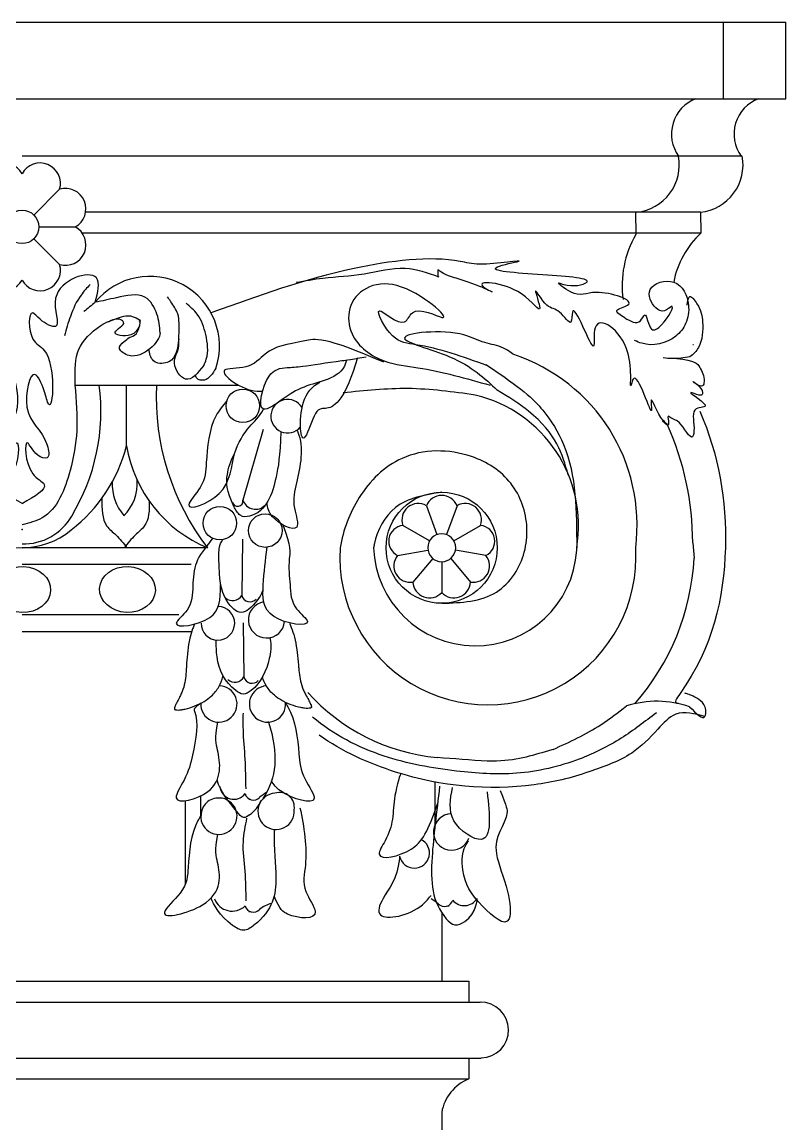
# Model space of a CAD drawing. Header units: millimetres. Extents: x 6183 to 10918, y 11927 to 15054.
# Drawn here: x 6836.5 to 7155.1, y 14588.4 to 15048 of the extents above; entities that cross this region are included whole.
import ezdxf

# ---------------------------------------------------------------- set-up
doc = ezdxf.new("R2010")
doc.units = ezdxf.units.MM

# ---------------------------------------------------------------- blocks, each defined once
blk = doc.blocks.new('1')
at = {"color": 3, "ltscale": 2}
for p, q in [((8379.09, 15048.01), (9016.18, 15048.01)), ((8379.09, 15016.04), (9016.18, 15016.04))]:
    blk.add_line(p, q, dxfattribs=at)
at = {"color": 3}
for p, q in [((8990.07, 15016.04), (8990.07, 15048.01)), ((9016.18, 15016.04), (9016.18, 15048.01)), ((8826.78, 14992.05), (8697.63, 14992.05)), ((8843.46, 14992.05), (8826.78, 14992.05)), ((8997.94, 14992.05), (8843.46, 14992.05)), ((8980.55, 14968.72), (8724.16, 14968.72)), ((8953.38, 14968.72), (8953.59, 14959.38)), ((8980.55, 14968.72), (8980.75, 14959.97)), ((8980.75, 14959.97), (8722.72, 14959.97)), ((8870.95, 14944.61), (8871.06, 14941.63)), ((8511.34, 14647.92), (8883.93, 14647.92)), ((8883.93, 14647.92), (8883.93, 14639.18)), ((8506.55, 14639.18), (8888.71, 14639.18)), ((8506.2, 14615.89), (8889.06, 14615.89)), ((8883.93, 14615.89), (8883.93, 14607.15)), ((8511.34, 14607.15), (8883.93, 14607.15)), ((8872.64, 14593.18), (8872.64, 12310.36))]:
    blk.add_line(p, q, dxfattribs=at)
at = {"color": 253}
for p, q in [((8702.58, 14967.52), (8713.29, 14978.26)), ((8704.63, 14962.57), (8719.8, 14962.57)), ((8702.58, 14957.61), (8713.29, 14946.88)), ((8777.18, 14926.96), (8776.45, 14926.67)), ((8777.18, 14926.96), (8777.18, 14926.96)), ((8977.63, 14913.3), (8977.31, 14913.3)), ((8719.7, 14896.56), (8787.96, 14896.56)), ((8741.16, 14871.26), (8741.16, 14896.56)), ((8798.18, 14878.07), (8789.77, 14848.59)), ((8866.24, 14846.26), (8870.63, 14834.2)), ((8866.24, 14846.26), (8870.63, 14834.2)), ((8879.02, 14846.26), (8874.63, 14834.2)), ((8867.58, 14831.63), (8856.46, 14838.05)), ((8867.58, 14831.63), (8856.46, 14838.05)), ((8877.68, 14831.63), (8888.8, 14838.05)), ((8774.15, 14828.72), (8697.63, 14828.72)), ((8789.57, 14832.3), (8789.24, 14808.86)), ((8928.92, 14827.78), (8928.93, 14828.72)), ((8977.3, 14830.73), (8977.89, 14824.34)), ((8854.25, 14825.47), (8866.89, 14827.7)), ((8854.25, 14825.47), (8866.89, 14827.7)), ((8868.88, 14824.25), (8860.64, 14814.41)), ((8868.88, 14824.25), (8860.64, 14814.41)), ((8876.38, 14824.25), (8884.62, 14814.41)), ((8891.01, 14825.47), (8878.38, 14827.7)), ((8768.1, 14821.72), (8697.63, 14821.72)), ((8872.63, 14822.89), (8872.63, 14810.05)), ((8762.95, 14800.72), (8697.63, 14800.72)), ((8789.88, 14797.44), (8790.15, 14774.86)), ((8768.35, 14793.72), (8697.63, 14793.72)), ((8869.83, 14731.01), (8869.83, 14712.76)), ((8765.72, 14723.21), (8765.72, 14688.65)), ((8772.02, 14725.19), (8772.02, 14716.75)), ((8772.02, 14725.19), (8772.02, 14716.75)), ((8792.65, 14723.72), (8792.2, 14723.72)), ((8792.65, 14676.91), (8792.2, 14676.91)), ((8872.63, 14676.49), (8872.63, 14647.92)), ((8875.25, 14679.31), (8875.71, 14679.31))]:
    blk.add_line(p, q, dxfattribs=at)
for centre, radius in [((8697.63, 14962.57), 7), ((8789.71, 14887.93), 7), ((8872.63, 14828.72), 23.17), ((8780.1, 14838.97), 7), ((8799.05, 14835.9), 7)]:
    blk.add_circle(centre, radius, dxfattribs=at)
at = {"color": 3}
for centre, radius, start, end in [((8984.19, 15001.28), 15.76, 110.6159, 215.8536), ((9010.3, 15001.28), 15.76, 110.6159, 215.8536), ((8951.96, 14988.37), 19.75, 275.8656, 10.7499), ((8978.53, 14988.37), 19.75, 275.8656, 10.7499), ((8990.23, 14938.12), 42.36, 149.875, 188.0038), ((9005.76, 14932.67), 37.03, 132.504, 169.3345), ((8888.87, 14627.54), 11.64, 270.9295, 90.7933), ((8890.68, 14590.14), 18.3, 111.6543, 170.4462)]:
    blk.add_arc(centre, radius, start, end, dxfattribs=at)
at = {"color": 253}
for centre, radius, start, end in [((8690.13, 14980.7), 8.52, 28.2863, 196.6548), ((8705.13, 14980.7), 8.52, 343.3452, 151.7137), ((8715.73, 14970.08), 8.54, 298.4217, 106.6372), ((8715.73, 14955.06), 8.54, 253.3628, 61.5783), ((8690.13, 14944.44), 8.52, 163.3452, 331.7137), ((8705.13, 14944.44), 8.52, 208.2863, 16.6548), ((8750.83, 14912.8), 29.13, 341.4369, 141.0526), ((8879.2, 14838.14), 74.91, 352.7715, 71.7533), ((8645.52, 14885.79), 85, 328.9607, 7.2785), ((8857.27, 14891.76), 103.7, 177.3511, 217.4421), ((8873.62, 14837.91), 56.06, 350.5632, 76.5619), ((8808.38, 14883.59), 7, 30.8891, 319.1098), ((8858.53, 14831.02), 118.76, 359.8627, 24.4758), ((8678.79, 14887.06), 64.34, 307.7137, 345.7829), ((8796.81, 14880.76), 56.46, 189.6959, 247.2023), ((8755.86, 14855.39), 20.63, 177.7626, 220.0415), ((8726.68, 14855.6), 19.01, 314.7855, 3.9437), ((8787.53, 14848.29), 2.26, 193.3523, 7.6966), ((8795.01, 14850.27), 5.51, 197.7665, 317.0101), ((8862.81, 14840.42), 6.77, 59.564, 200.4811), ((8872.63, 14843.66), 6.9, 22.0762, 157.9238), ((8872.63, 14843.66), 6.9, 22.0762, 157.9238), ((8882.45, 14840.42), 6.77, 339.5189, 120.436), ((8698.35, 14853.31), 22.99, 268.2051, 330.4073), ((8857.16, 14831.44), 6.64, 96.0108, 244.0343), ((8888.11, 14831.44), 6.64, 295.9657, 83.9892), ((8697.63, 14860.73), 32.01, 230.1387, 309.8613), ((8872.63, 14828.72), 5.83, 90, 270), ((8872.63, 14828.72), 5.83, 270, 90), ((8891.88, 14824.91), 61.75, 176.4628, 3.5372), ((8886.6, 14830.22), 42.39, 182.0293, 356.7066), ((8859.47, 14821.11), 6.8, 140.1586, 279.8865), ((8885.79, 14821.11), 6.8, 260.1135, 39.8414), ((8877.87, 14829.77), 100.17, 318.692, 356.8925), ((8867.54, 14814.71), 6.9, 182.454, 317.5685), ((8877.73, 14814.71), 6.9, 222.4315, 357.546), ((8785.45, 14811.01), 4.36, 227.8917, 330.4823), ((8792.67, 14809.71), 3.53, 193.9148, 317.1027), ((8799.59, 14798.67), 7.58, 98.5015, 354.5325), ((8779.31, 14797.2), 7, 179.5329, 89.157), ((8786.35, 14777.01), 4.36, 227.8917, 330.4823), ((8793.57, 14775.71), 3.53, 193.9148, 317.1027), ((8779.71, 14763.55), 7.58, 177.7492, 88.4072), ((8800, 14763.55), 7.58, 93.655, 4.7994), ((8878.63, 14824.05), 83.22, 221.9957, 264.5475), ((8962.31, 14722.92), 41.76, 70.8778, 107.628), ((8785.96, 14729.63), 5.83, 184.6452, 323.727), ((8779.71, 14716.75), 7.58, 177.7492, 88.4072), ((8779.57, 14717.02), 7.31, 87.2229, 179.3309), ((8794.09, 14727.02), 3.53, 193.9148, 317.1027), ((8785.87, 14727.71), 12.28, 302.3057, 339.5691), ((8803.56, 14718.78), 7.58, 93.655, 4.7994), ((8819.22, 14695.6), 36.75, 122.2196, 127.8307), ((8805.01, 14720.46), 6.19, 350.2533, 108.2011), ((8876.78, 14710.15), 7.58, 91.5928, 340.7467), ((8861.24, 14701.38), 6.29, 192.1335, 64.7314), ((8785.23, 14684.96), 7.8, 200.3623, 314.2227), ((8848.68, 14651.19), 36.75, 52.1693, 57.7804), ((8873.81, 14682.62), 3.53, 222.8973, 346.0852), ((8882.06, 14685.56), 6.13, 218.1794, 329.6879), ((8794.09, 14680.22), 3.53, 193.9148, 317.1027), ((8804.39, 14668.89), 11.79, 103.2794, 130.8033)]:
    blk.add_arc(centre, radius, start, end, dxfattribs=at)
for centre in [(8697.92, 14811.3), (8741.6, 14811.3)]:
    blk.add_ellipse(centre, major_axis=(11.62, -0.46), ratio=0.824512, dxfattribs=at)
for points in [[(8948.96, 14924.62), (8945.65, 14927.66), (8950.14, 14929.93), (8937.16, 14935.24), (8926.27, 14935.48), (8921.51, 14939.21), (8923.55, 14938.53), (8933.02, 14939.37), (8914.71, 14942.61), (8895.83, 14945.86), (8904.69, 14948.22), (8888.52, 14947.03), (8880.39, 14948.14), (8836.12, 14945.19), (8777.18, 14926.96)], [(8667.09, 14931.11), (8666.64, 14941.26), (8683.62, 14932.88), (8683.62, 14921.08), (8690.11, 14924.03), (8693.18, 14926.66), (8693.06, 14915.77), (8688.34, 14911.05), (8686.57, 14888.64), (8688.41, 14894.18), (8692.28, 14901.03), (8695.56, 14887.33), (8687.16, 14871.53), (8687.16, 14866.22), (8691.09, 14867.36), (8695.26, 14872.43), (8693.18, 14859.62), (8688.41, 14855.15), (8697.78, 14847.25)], [(8728.17, 14931.11), (8728.62, 14941.26), (8711.64, 14932.88), (8711.64, 14921.08), (8705.15, 14924.03), (8702.08, 14926.66), (8702.2, 14915.77), (8706.92, 14911.05), (8708.69, 14888.64), (8706.86, 14894.18), (8702.98, 14901.03), (8699.7, 14887.33), (8708.1, 14871.53), (8708.1, 14866.22), (8704.17, 14867.36), (8700, 14872.43), (8702.08, 14859.62), (8706.86, 14855.15), (8697.78, 14847.25)], [(8871.54, 14941.66), (8857.37, 14945.19), (8840.25, 14942.84), (8823.13, 14941.07), (8811.91, 14939.3)], [(8726.01, 14938.56), (8722.23, 14934.12), (8717.78, 14925.23), (8715.34, 14917.12)], [(8891.49, 14904.72), (8861.76, 14913.41), (8852.15, 14917.06), (8846.66, 14927.58), (8857.18, 14923.01), (8860.39, 14926.66), (8872.74, 14924.83), (8853.98, 14938.09), (8834.31, 14928.49), (8835.23, 14917.98), (8848.95, 14906.55), (8862.67, 14903.81), (8892.87, 14896.5)], [(8948.96, 14924.62), (8955.46, 14923.44), (8957.23, 14925.8), (8960.18, 14919.9), (8964.31, 14921.67), (8968.44, 14929.34), (8965.49, 14927.57), (8961.95, 14928.75), (8959.59, 14936.42), (8969.38, 14939.52), (8975.53, 14929.93), (8974.35, 14922.26), (8970.21, 14916.95), (8956.05, 14914), (8953.09, 14915.18)], [(8755.24, 14918.35), (8753.9, 14926.12), (8748.9, 14933.23), (8737.01, 14933.01), (8728.17, 14931.11)], [(8728.17, 14931.11), (8723.45, 14927.23)], [(8763, 14915.77), (8763.13, 14922.34), (8762.57, 14926.23), (8759.68, 14931.34), (8758.35, 14933.34)], [(8773.47, 14904.8), (8774.47, 14907.35), (8774.24, 14917.68), (8770.69, 14926.12), (8766.02, 14930.68)], [(8732.9, 14922.85), (8737.45, 14924.46), (8745.23, 14924.57), (8746.79, 14923.01), (8746.47, 14922.85)], [(8746.57, 14921.12), (8742.93, 14917.54), (8736.45, 14918.68), (8739.98, 14922.85), (8738.79, 14923.79), (8733.49, 14922.85)], [(8902.66, 14909.28), (8898.35, 14912.04), (8890.58, 14914.32), (8881.89, 14917.52), (8857.18, 14916.15), (8875.94, 14908.38), (8895.8, 14894.44)], [(8976.15, 14908.32), (8968.78, 14907.61), (8965.04, 14907.95)], [(8778.45, 14903.52), (8776.25, 14900.46), (8773.69, 14898.69), (8770.47, 14899.46), (8769.8, 14900.91)], [(8719.7, 14896.56), (8720.45, 14877.51), (8717.69, 14860.97), (8705.96, 14841.14), (8697.63, 14838.31)], [(8886.65, 14892.44), (8858.56, 14895.12), (8831.57, 14893.3)], [(8730.97, 14849.14), (8733.04, 14837.76), (8736.76, 14834.05), (8741.38, 14828.72)], [(8975.99, 14762.37), (8982.42, 14758.35), (8982.73, 14761.16), (8980.55, 14764.9), (8977.43, 14766.77), (8975.25, 14767.7), (8974, 14768.02)], [(8791.05, 14728.22), (8790.67, 14740.58), (8789.92, 14752.93), (8789.92, 14759.67)], [(8919.07, 14744.59), (8939.05, 14754.92), (8949.66, 14762.72)], [(8982.42, 14758.35), (8970.25, 14759.29), (8962.77, 14753.05), (8951.85, 14743.08), (8934.03, 14735.29)], [(8891.63, 14739.65), (8870.73, 14741.2)], [(8891.63, 14739.65), (8870.73, 14741.2)], [(8891.56, 14726.87), (8889.15, 14707.07), (8877.74, 14714.87), (8877.14, 14728.67)], [(8791.05, 14681.42), (8790.67, 14693.77), (8789.92, 14706.13), (8791.44, 14715.96)]]:
    blk.add_spline(points, degree=3, dxfattribs=at)
for points, knots in [([(8966.63, 14880.22), (8965.49, 14881.28), (8962.98, 14883.6), (8959.19, 14893.82), (8961.61, 14877.76), (8953.72, 14905.26), (8950.52, 14891.72), (8954.47, 14915.09), (8934.22, 14928.54), (8938.02, 14902.92), (8926.37, 14935.95), (8927.2, 14919.69), (8921.69, 14928.68), (8916.17, 14928.22), (8909.67, 14940.68), (8915.98, 14923.32), (8905.18, 14939.44), (8883.97, 14940.55), (8898.34, 14932.93), (8885.7, 14939.73), (8874.58, 14942.16), (8870.95, 14944.61)], [0, 0, 0, 0, 9.482031, 20.793879, 27.670586, 53.356107, 57.040454, 80.155531, 109.091747, 122.276293, 150.901808, 158.052213, 168.806369, 179.223759, 192.177562, 204.686055, 221.279436, 249.067774, 254.967551, 280.905062, 286.849511, 286.849511, 286.849511, 286.849511]), ([(8974.94, 14929.93), (8975.19, 14931.61), (8975.73, 14935.16), (8980.61, 14928.81), (8981.83, 14922.42), (8981.32, 14913.4), (8977.58, 14909.4), (8976.15, 14908.32)], [0, 0, 0, 0, 6.395927, 13.549099, 27.303918, 45.757056, 54.727962, 54.727962, 54.727962, 54.727962]), ([(8719.79, 14896.54), (8719.72, 14903.49), (8719.41, 14911.28), (8726.99, 14919.55), (8732.9, 14922.85), (8732.9, 14922.85)], [111.595869, 111.595869, 111.595869, 111.595869, 132.881646, 152.335973, 157.39443, 157.39443, 157.39443, 157.39443]), ([(8755.24, 14918.35), (8755.19, 14914.83), (8746.19, 14905.13), (8736.79, 14912.02), (8739.75, 14914.28), (8742.57, 14916.87), (8745.89, 14916.91), (8747.51, 14924.1), (8746.47, 14922.85)], [2.965028, 2.965028, 2.965028, 2.965028, 24.486228, 30.964272, 38.114678, 42.406584, 48.306361, 56.645355, 56.645355, 56.645355, 56.645355]), ([(8763, 14915.77), (8762.46, 14911.84), (8761.61, 14905.66), (8752.26, 14905.18), (8750.89, 14909.16), (8750.6, 14911.11), (8750.59, 14911.14)], [0, 0, 0, 0, 17.662205, 27.782394, 36.828333, 36.970424, 36.970424, 36.970424, 36.970424]), ([(8848.49, 14906.09), (8823.79, 14917.06), (8809.61, 14913.41), (8801.21, 14912.89), (8792.83, 14902.81), (8775.01, 14904.57), (8790.72, 14893.51), (8797.26, 14894.01), (8797.98, 14894.16)], [13.805273, 13.805273, 13.805273, 13.805273, 30.044422, 65.206113, 82.813557, 98.203349, 125.923538, 129.587747, 129.587747, 129.587747, 129.587747]), ([(8832.94, 14907.01), (8831.37, 14899.4), (8818.07, 14897.92), (8807.98, 14892.13), (8794.26, 14881.58), (8799.55, 14903.04), (8806.87, 14903.81), (8815.1, 14904.27), (8825.16, 14906.09), (8832.94, 14907.01), (8841.17, 14908.38)], [22.768598, 22.768598, 22.768598, 22.768598, 57.36609, 75.976597, 92.661349, 118.06501, 137.761438, 150.484386, 170.01711, 172.78841, 172.78841, 172.78841, 172.78841]), ([(8837.51, 14907.92), (8832.48, 14891.01), (8826.08, 14885.53), (8820.13, 14887.81), (8813.86, 14866.34), (8812.46, 14889.67), (8818.72, 14896.12), (8821.85, 14897.78)], [43.127486, 43.127486, 43.127486, 43.127486, 73.256286, 88.125347, 102.403362, 129.71766, 148.252374, 148.252374, 148.252374, 148.252374]), ([(8970.61, 14907.64), (8978.26, 14906.98), (8980.32, 14904.2), (8982.41, 14899.88), (8981.56, 14894.75), (8973.66, 14900.63), (8982.37, 14895.15), (8980.97, 14891.72), (8971.99, 14895.72), (8987.05, 14886.63), (8976.12, 14888.05), (8978.29, 14880.09), (8977.2, 14871.78), (8972.18, 14882.13), (8968.73, 14882.17), (8966.06, 14884.85), (8968.62, 14877.03), (8964.04, 14882.59), (8965.61, 14880.72), (8965.49, 14880.97)], [11.156005, 11.156005, 11.156005, 11.156005, 21.615666, 32.173647, 35.371607, 43.077952, 53.830952, 56.09244, 59.128502, 69.881507, 78.039049, 89.344944, 95.49599, 109.253685, 118.304003, 122.595906, 131.696741, 134.558014, 135.988651, 135.988651, 135.988651, 135.988651]), ([(8891.04, 14905.18), (8906.13, 14895.12), (8914.82, 14887.35), (8928.79, 14864.91), (8928.87, 14843.79), (8928.93, 14828.72)], [683.237419, 683.237419, 683.237419, 683.237419, 717.204332, 746.952743, 821.197512, 821.197512, 821.197512, 821.197512]), ([(8925.35, 14859.14), (8922.99, 14867.69), (8919.91, 14878.89), (8900.58, 14891.63), (8895.8, 14894.44)], [0, 0, 0, 0, 53.60586, 70.221352, 70.221352, 70.221352, 70.221352]), ([(8783.1, 14889.98), (8781.33, 14888.1), (8775.72, 14880.89), (8774.53, 14866.82), (8774.05, 14855.24), (8762.1, 14842.39), (8784.77, 14850.17), (8784.77, 14867.73), (8791.54, 14878.88), (8796.53, 14883.2), (8798.35, 14886.52)], [16.775127, 16.775127, 16.775127, 16.775127, 30.044422, 64.381742, 82.58359, 96.19056, 121.637131, 149.432262, 170.740356, 186.531142, 186.531142, 186.531142, 186.531142]), ([(8980.21, 14885.63), (8988.21, 14867.78), (8994.86, 14827.78), (8985.07, 14784.67), (8969.03, 14763.86), (8971.35, 14763.86)], [408.601411, 408.601411, 408.601411, 408.601411, 507.445657, 612.082545, 623.317512, 623.317512, 623.317512, 623.317512]), ([(8805.51, 14877.06), (8805.18, 14866.74), (8803.52, 14856.02), (8799.23, 14842.34), (8788.4, 14841.33), (8782.7, 14852.13), (8782.69, 14857.92), (8784.36, 14864.71), (8786.52, 14868.62)], [10.693731, 10.693731, 10.693731, 10.693731, 32.471738, 66.474565, 72.651522, 78.451754, 106.579788, 126.825003, 126.825003, 126.825003, 126.825003]), ([(8812.27, 14877.77), (8812.4, 14877.5), (8815.37, 14870.97), (8812.85, 14858.56), (8809.93, 14846.96), (8815.06, 14833.6), (8801.54, 14839.92), (8799.92, 14845.51), (8799.83, 14847.59)], [15.738093, 15.738093, 15.738093, 15.738093, 17.30941, 53.606818, 71.808666, 85.415636, 104.210592, 114.827225, 114.827225, 114.827225, 114.827225]), ([(8872.63, 14805.55), (8880.84, 14805.85), (8892.74, 14806.3), (8905.8, 14819.72), (8910.18, 14836.99), (8903.2, 14857.09), (8882.96, 14870), (8855.98, 14869.98), (8837.01, 14850.97), (8831.57, 14836.14), (8830.26, 14828.72)], [0, 0, 0, 0, 40.023495, 58.047779, 92.353028, 126.207057, 160.148479, 209.890679, 251.387142, 289.66933, 289.66933, 289.66933, 289.66933]), ([(8872.63, 14851.89), (8865.58, 14850.72), (8852.38, 14848.55), (8845.52, 14835.69), (8844.31, 14829.19), (8844.23, 14828.72)], [0, 0, 0, 0, 34.826027, 65.185099, 67.580746, 67.580746, 67.580746, 67.580746]), ([(8750.71, 14848.18), (8750.74, 14844.32), (8750.57, 14838.68), (8744.26, 14833.77), (8741.73, 14830.56), (8740.29, 14828.72)], [1.512084, 1.512084, 1.512084, 1.512084, 19.814424, 28.826564, 40.917476, 40.917476, 40.917476, 40.917476]), ([(8806.41, 14838.22), (8809.92, 14829.36), (8808.4, 14822.65), (8809.59, 14813.27), (8809.71, 14804.13), (8821.92, 14795.02), (8797.75, 14798.05), (8798, 14814.08), (8799.19, 14823.49), (8799.84, 14828.94)], [24.180834, 24.180834, 24.180834, 24.180834, 36.354365, 54.284409, 71.958691, 84.054606, 108.310632, 132.712397, 160.041496, 160.041496, 160.041496, 160.041496]), ([(8777, 14832.69), (8773.66, 14827.78), (8769.8, 14824.12), (8768.65, 14812.75), (8768.76, 14803.62), (8756.78, 14794.2), (8779.52, 14797.63), (8780.41, 14806.7), (8780.34, 14813.45)], [14.26079, 14.26079, 14.26079, 14.26079, 36.354365, 54.284409, 71.958691, 84.054606, 108.310632, 129.322494, 129.322494, 129.322494, 129.322494]), ([(8797.93, 14810.69), (8796.65, 14807.82), (8794.16, 14804.19), (8789.01, 14801), (8781.62, 14805.7), (8779.76, 14816.23), (8779.75, 14825.09), (8779.75, 14829.77), (8781.43, 14832.1)], [55.978328, 55.978328, 55.978328, 55.978328, 71.9195, 78.096457, 83.896689, 112.235916, 128.592394, 138.847666, 138.847666, 138.847666, 138.847666]), ([(8769.42, 14796.57), (8769.19, 14796.05), (8768.97, 14795.51), (8768.3, 14793.68), (8767.92, 14792.33), (8766.84, 14787.58), (8766.5, 14784), (8766.23, 14779.95), (8766.2, 14779.35), (8766.13, 14778.18), (8766.1, 14777.59), (8765.98, 14775.83), (8765.87, 14774.64), (8765.47, 14772.2), (8765.18, 14770.95), (8764.54, 14769.09), (8764.31, 14768.53), (8763.8, 14767.38), (8763.52, 14766.81), (8762.87, 14765.53), (8762.5, 14764.83), (8761.93, 14763.68), (8761.7, 14763.21), (8761.42, 14762.48), (8761.32, 14762.2), (8761.22, 14761.79), (8761.2, 14761.64), (8761.2, 14761.48), (8761.2, 14761.44), (8761.21, 14761.38), (8761.21, 14761.37), (8761.22, 14761.36), (8761.22, 14761.36), (8761.23, 14761.34), (8761.24, 14761.33), (8761.3, 14761.28), (8761.35, 14761.25), (8761.51, 14761.18), (8761.61, 14761.15), (8761.98, 14761.06), (8762.32, 14761.03), (8763.12, 14761.03), (8763.58, 14761.06), (8764.58, 14761.2), (8765.13, 14761.3), (8766.95, 14761.73), (8768.32, 14762.17), (8771.02, 14763.27), (8772.35, 14763.91), (8774.67, 14765.3), (8775.67, 14766.05), (8777.88, 14768.04), (8778.91, 14769.35), (8780.49, 14772.11), (8781.05, 14773.57), (8781.43, 14775.14), (8781.45, 14775.19), (8781.46, 14775.25)], [32.988723, 32.988723, 32.988723, 32.988723, 36.115059, 36.115059, 43.496511, 43.496511, 61.494264, 61.494264, 64.591186, 64.591186, 67.688108, 67.688108, 73.881951, 73.881951, 80.075795, 80.075795, 82.735661, 82.735661, 85.395527, 85.395527, 88.823609, 88.823609, 91.496414, 91.496414, 93.480263, 93.480263, 95.034905, 95.034905, 95.93831, 95.93831, 96.852667, 96.852667, 97.767023, 97.767023, 99.065997, 99.065997, 100.364971, 100.364971, 101.663945, 101.663945, 104.218135, 104.218135, 106.772325, 106.772325, 109.326515, 109.326515, 114.961008, 114.961008, 120.595502, 120.595502, 126.229995, 126.229995, 134.815532, 134.815532, 143.401068, 143.401068, 143.703674, 143.703674, 143.703674, 143.703674]), ([(8809.23, 14797.07), (8809.47, 14796.55), (8809.7, 14796.02), (8810.42, 14794.21), (8810.84, 14792.87), (8812.03, 14788.15), (8812.46, 14784.58), (8812.83, 14780.53), (8812.88, 14779.94), (8812.98, 14778.77), (8813.03, 14778.18), (8813.19, 14776.42), (8813.33, 14775.24), (8813.79, 14772.81), (8814.11, 14771.56), (8814.8, 14769.72), (8815.04, 14769.16), (8815.58, 14768.03), (8815.87, 14767.47), (8816.56, 14766.21), (8816.94, 14765.52), (8817.55, 14764.38), (8817.78, 14763.91), (8818.09, 14763.19), (8818.19, 14762.91), (8818.3, 14762.51), (8818.32, 14762.36), (8818.33, 14762.2), (8818.33, 14762.16), (8818.32, 14762.1), (8818.32, 14762.09), (8818.31, 14762.08), (8818.31, 14762.07), (8818.3, 14762.06), (8818.29, 14762.05), (8818.23, 14762), (8818.18, 14761.96), (8818.03, 14761.89), (8817.93, 14761.86), (8817.55, 14761.76), (8817.22, 14761.72), (8816.42, 14761.7), (8815.96, 14761.72), (8814.95, 14761.83), (8814.41, 14761.92), (8812.57, 14762.3), (8811.19, 14762.71), (8808.46, 14763.74), (8807.12, 14764.35), (8804.77, 14765.68), (8803.74, 14766.4), (8801.49, 14768.34), (8800.43, 14769.62), (8798.86, 14772.2), (8798.31, 14773.49), (8797.9, 14774.83)], [32.988723, 32.988723, 32.988723, 32.988723, 36.115059, 36.115059, 43.496511, 43.496511, 61.494264, 61.494264, 64.591186, 64.591186, 67.688108, 67.688108, 73.881951, 73.881951, 80.075795, 80.075795, 82.735661, 82.735661, 85.395527, 85.395527, 88.823609, 88.823609, 91.496414, 91.496414, 93.480263, 93.480263, 95.034905, 95.034905, 95.93831, 95.93831, 96.852667, 96.852667, 97.767023, 97.767023, 99.065997, 99.065997, 100.364971, 100.364971, 101.663945, 101.663945, 104.218135, 104.218135, 106.772325, 106.772325, 109.326515, 109.326515, 114.961008, 114.961008, 120.595502, 120.595502, 126.229995, 126.229995, 134.815532, 134.815532, 142.524232, 142.524232, 142.524232, 142.524232]), ([(8800.97, 14791.13), (8801.76, 14787.48), (8800.55, 14779.91), (8796.97, 14771.37), (8789.92, 14767.01), (8782.53, 14771.7), (8778.79, 14779.52), (8778.59, 14787.87), (8778.62, 14790.24)], [32.558425, 32.558425, 32.558425, 32.558425, 45.65341, 71.9195, 78.096457, 83.896689, 112.235916, 123.453544, 123.453544, 123.453544, 123.453544]), ([(8772.26, 14763.91), (8769.05, 14761.67), (8771.45, 14756.95), (8769.65, 14744.89), (8766.47, 14733.07), (8757.98, 14720.55), (8782.28, 14726.57), (8779.61, 14743.7), (8777.92, 14748.92), (8779.27, 14755.98)], [25.789764, 25.789764, 25.789764, 25.789764, 30.044422, 64.381742, 82.58359, 96.19056, 120.446585, 155.337981, 175.335631, 175.335631, 175.335631, 175.335631]), ([(8807.21, 14764.35), (8807.68, 14763.69), (8811.66, 14757.5), (8812.99, 14745.47), (8813.77, 14733.67), (8824.22, 14719.86), (8806.85, 14724.84), (8802.48, 14729.97), (8801.67, 14731.45)], [25.789764, 25.789764, 25.789764, 25.789764, 30.044422, 64.381742, 82.58359, 96.19056, 120.446585, 129.394905, 129.394905, 129.394905, 129.394905]), ([(8962.14, 14759.91), (8957.36, 14756.22), (8947.41, 14748.55), (8928.05, 14738.88), (8904.48, 14733.41), (8876.8, 14735.35), (8847.21, 14740.53), (8827.48, 14750.75), (8818.79, 14758.12)], [0, 0, 0, 0, 31.01796, 64.500158, 110.561643, 153.380542, 206.351633, 264.485826, 264.485826, 264.485826, 264.485826]), ([(8800.46, 14755.98), (8802.4, 14749.41), (8804.34, 14738.59), (8801.15, 14728.73), (8798.05, 14724.07)], [6.140819, 6.140819, 6.140819, 6.140819, 37.170627, 63.540015, 63.540015, 63.540015, 63.540015]), ([(8934.03, 14735.29), (8926.68, 14732.6), (8899.73, 14726.63), (8861.28, 14730.07), (8831.03, 14743.79), (8821.56, 14750.49)], [704.318343, 704.318343, 704.318343, 704.318343, 744.357606, 843.952142, 901.970786, 901.970786, 901.970786, 901.970786]), ([(8919.07, 14744.59), (8918.42, 14744.39), (8910.39, 14742.07), (8903.17, 14739.65), (8891.63, 14739.65), (8891.63, 14739.65)], [114.501686, 114.501686, 114.501686, 114.501686, 117.947744, 156.880129, 160.649427, 160.649427, 160.649427, 160.649427]), ([(8792.44, 14717.33), (8791.67, 14716.63), (8789.8, 14715.39), (8784.2, 14722.53), (8780.46, 14726.84), (8778.94, 14731.83)], [76.113225, 76.113225, 76.113225, 76.113225, 80.414942, 86.215174, 109.243587, 109.243587, 109.243587, 109.243587]), ([(8855.52, 14734.67), (8855.52, 14734.67), (8852.52, 14725.67), (8852.52, 14715.47), (8850.12, 14707.67), (8843.26, 14697.59), (8861.53, 14701.07), (8866.89, 14710.09), (8871.14, 14722.67)], [14.26079, 14.26079, 14.26079, 14.26079, 36.354365, 54.284409, 71.958691, 84.054606, 108.310632, 129.322494, 129.322494, 129.322494, 129.322494]), ([(8871.74, 14729.27), (8870.54, 14718.47), (8867.53, 14696.27), (8868.56, 14679.64), (8877.79, 14670.59), (8887.35, 14674.67), (8887.44, 14682.43), (8887.44, 14682.43)], [6.140819, 6.140819, 6.140819, 6.140819, 37.170627, 74.237985, 80.414942, 86.215174, 109.243587, 109.243587, 109.243587, 109.243587]), ([(8896.96, 14727.47), (8899.96, 14720.27), (8899.92, 14712.54), (8891.35, 14707.17), (8900.56, 14687.27), (8902.36, 14667.46), (8885.63, 14682.16), (8881.35, 14690.27), (8880.75, 14702.27), (8883.75, 14706.47)], [25.789764, 25.789764, 25.789764, 25.789764, 30.044422, 64.381742, 82.58359, 96.19056, 120.446585, 155.337981, 175.335631, 175.335631, 175.335631, 175.335631]), ([(8813.49, 14720.27), (8815.29, 14712.47), (8817.09, 14698.07), (8813.77, 14686.86), (8824.22, 14673.05), (8810.48, 14674.07), (8805.08, 14677.67), (8802.79, 14683.44)], [33.198526, 33.198526, 33.198526, 33.198526, 64.381742, 82.58359, 96.19056, 120.446585, 129.394905, 129.394905, 129.394905, 129.394905]), ([(8772.26, 14717.11), (8771.8, 14716.43), (8767.98, 14710.14), (8766.96, 14698.09), (8766.47, 14686.27), (8750.43, 14672.26), (8782.28, 14679.76), (8779.61, 14696.89), (8777.92, 14702.11), (8779.27, 14709.18)], [25.789764, 25.789764, 25.789764, 25.789764, 30.044422, 64.381742, 82.58359, 96.19056, 120.446585, 155.337981, 175.335631, 175.335631, 175.335631, 175.335631]), ([(8802.82, 14711.04), (8802.4, 14702.61), (8804.7, 14689.77), (8802.08, 14676.47), (8790.11, 14668.18), (8780.46, 14674.07), (8777.45, 14680.07), (8776.55, 14682.5)], [6.140819, 6.140819, 6.140819, 6.140819, 37.170627, 74.237985, 80.414942, 86.215174, 109.243587, 109.243587, 109.243587, 109.243587]), ([(8855.09, 14700.06), (8855.08, 14699.89), (8854.32, 14690.87), (8847.72, 14683.07), (8844.11, 14672.26), (8862.73, 14675.87), (8868.13, 14683.67), (8868.13, 14683.67)], [63.315496, 63.315496, 63.315496, 63.315496, 64.381742, 82.58359, 96.19056, 120.446585, 129.394905, 129.394905, 129.394905, 129.394905])]:
    blk.add_open_spline(points, degree=3, knots=knots, dxfattribs=at)
at = {"color": 253, "end_tangent": (-0.371649, -0.928373)}
blk.add_spline([(8773.47, 14904.8), (8765.77, 14899.09), (8761.24, 14905.68), (8763, 14912.82), (8763, 14915.77)], degree=3, dxfattribs=at)
at = {"color": 253}
blk.add_open_spline([(8800.46, 14755.98), (8800.44, 14756.07), (8800.42, 14756.16), (8800.4, 14756.25)], degree=3, dxfattribs=at)
blk.add_point((8697.66, 14836.28), dxfattribs=at)
blk.add_point((8697.66, 14836.28), dxfattribs=at)

msp = doc.modelspace()

# ---------------------------------------------------------------- block references
msp.add_blockref('1', (-1861.11, 0))

doc.saveas('drawing.dxf')
